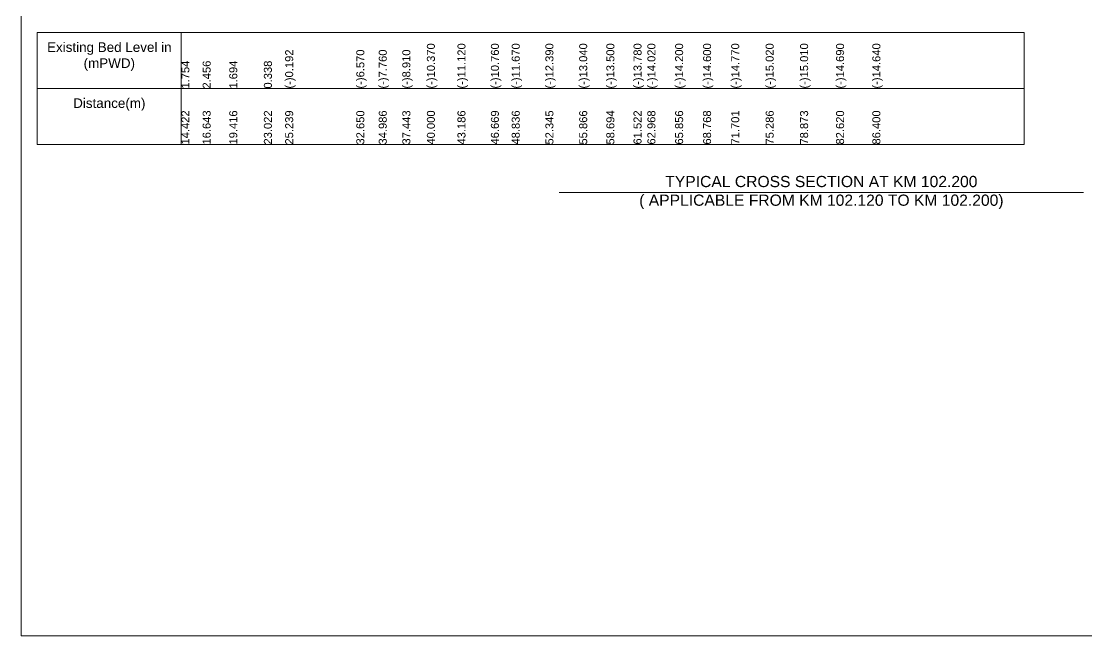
# Model space of a CAD drawing. Header units: inches. Extents: x 89000 to 380017, y -7071 to 0.
# Drawn here: x 325000 to 331658, y -7071 to -3229 of the extents above; entities that cross this region are included whole.
import ezdxf

# ---------------------------------------------------------------- set-up
doc = ezdxf.new("R2010")
doc.units = ezdxf.units.IN
doc.header["$LTSCALE"] = 7
doc.header["$MEASUREMENT"] = 0
for name, color, linetype, lineweight in [('Cross section Data Border', 7, 'Continuous', 9), ('Cross Section Labels', 7, 'Continuous', 9), ('Long Section Labels', 7, 'Continuous', 9)]:
    doc.layers.add(name, color=color, linetype=linetype, lineweight=lineweight)
doc.styles.get("Standard").update_dxf_attribs({"font": 'arial.ttf'})

msp = doc.modelspace()

# ---------------------------------------------------------------- linework, layer by layer
at = {"layer": 'Cross section Data Border'}
msp.add_lwpolyline([(325100, -3300), (331266.64096, -3300), (331266.64096, -4000), (325100, -4000)], close=True, dxfattribs=at)
for points in [[(326000, -3300), (326000, -4000)], [(325100, -3650), (331266.64096, -3650)]]:
    msp.add_lwpolyline(points, dxfattribs=at)
at = {"layer": 'Cross Section Labels'}
msp.add_lwpolyline([(325000, 0), (335000, 0), (335000, -7071), (325000, -7071)], close=True, dxfattribs=at)
msp.add_lwpolyline([(328362, -4300), (330000, -4300), (331638, -4300)], dxfattribs=at)

# ---------------------------------------------------------------- texts
at = {"layer": 'Cross section Data Border', "char_height": 60, "width": 800, "attachment_point": 5}
for s, insert in [('Existing Bed Level in (mPWD)', (325550, -3450)), ('Distance(m)', (325550, -3750))]:
    msp.add_mtext(s, dxfattribs=dict(at, insert=insert))
at = {"layer": 'Cross Section Labels', "insert": (330000, -4300), "char_height": 70, "attachment_point": 5}
msp.add_mtext('TYPICAL CROSS SECTION AT KM 102.200^J( APPLICABLE FROM KM 102.120 TO KM 102.200)', dxfattribs=at)
at = {"layer": 'Long Section Labels', "char_height": 50, "attachment_point": 1, "rotation": 90}
for s, insert in [('(-)10.370', (327534.66769, -3650)), ('(-)11.120', (327725.80644, -3650)), ('(-)10.760', (327934.81055, -3650)), ('(-)11.670', (328064.8554, -3650)), ('(-)12.390', (328275.36825, -3650)), ('(-)13.040', (328486.62235, -3650)), ('(-)13.500', (328656.31504, -3650)), ('(-)13.780', (328826.00891, -3650)), ('(-)14.020', (328912.76245, -3650)), ('(-)14.200', (329086.02189, -3650)), ('(-)14.600', (329260.73119, -3650)), ('(-)14.770', (329436.71372, -3650)), ('(-)15.020', (329651.83495, -3650)), ('(-)15.010', (329867.06666, -3650)), ('(-)14.690', (330091.84431, -3650)), ('(-)14.640', (330318.68158, -3650)), ('(-)0.192', (326648.99923, -3650)), ('(-)6.570', (327093.64702, -3650)), ('(-)7.760', (327233.81038, -3650)), ('(-)8.910', (327381.26512, -3650)), ('1.754', (326000, -3650)), ('2.456', (326133.26671, -3650)), ('1.694', (326299.65696, -3650)), ('0.338', (326515.97143, -3650)), ('14.422', (326000, -4000)), ('16.643', (326133.26671, -4000)), ('19.416', (326299.65696, -4000)), ('23.022', (326515.97143, -4000)), ('25.239', (326648.99923, -4000)), ('32.650', (327093.64702, -4000)), ('34.986', (327233.81038, -4000)), ('37.443', (327381.26512, -4000)), ('40.000', (327534.66769, -4000)), ('43.186', (327725.80644, -4000)), ('46.669', (327934.81055, -4000)), ('48.836', (328064.8554, -4000)), ('52.345', (328275.36825, -4000)), ('55.866', (328486.62235, -4000)), ('58.694', (328656.31504, -4000)), ('61.522', (328826.00891, -4000)), ('62.968', (328912.76245, -4000)), ('65.856', (329086.02189, -4000)), ('68.768', (329260.73119, -4000)), ('71.701', (329436.71372, -4000)), ('75.286', (329651.83495, -4000)), ('78.873', (329867.06666, -4000)), ('82.620', (330091.84431, -4000)), ('86.400', (330318.68158, -4000))]:
    msp.add_mtext(s, dxfattribs=dict(at, insert=insert))

doc.saveas('drawing.dxf')
